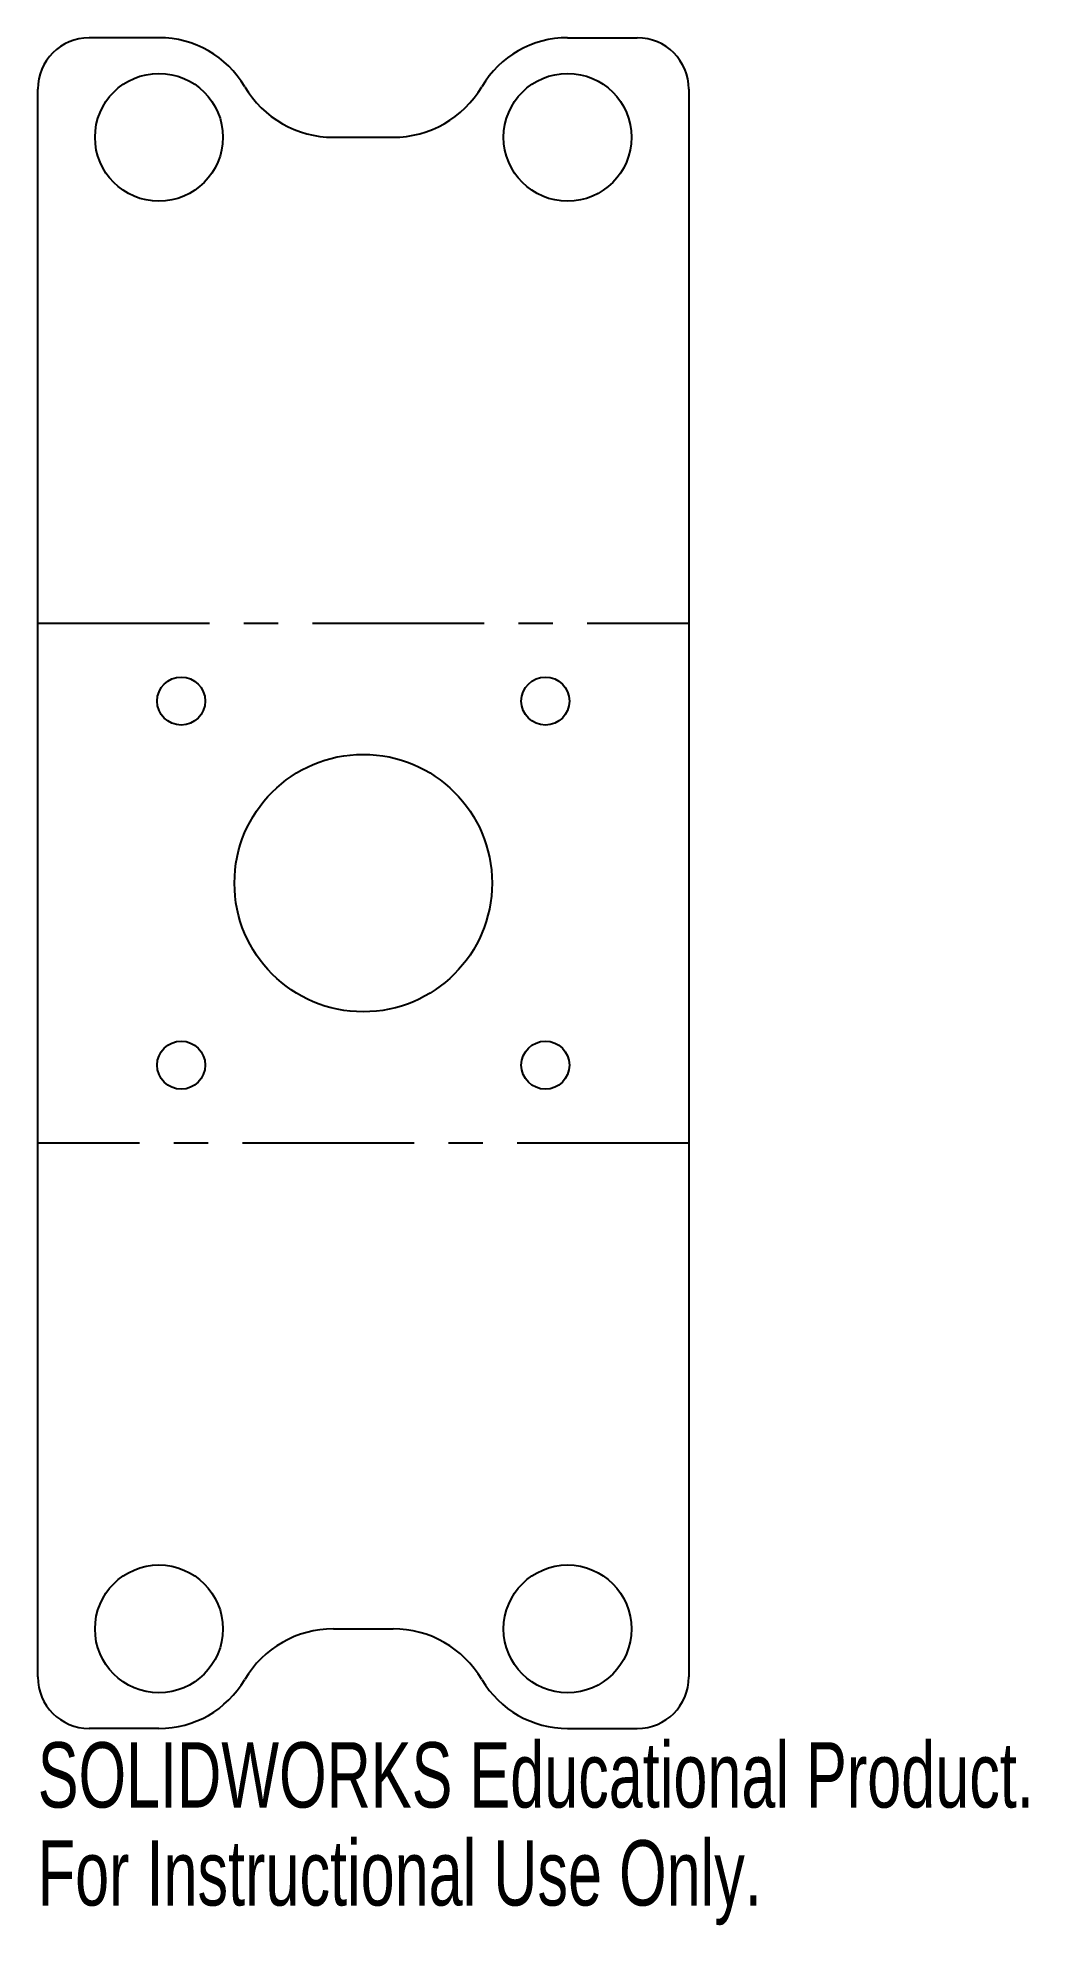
# Model space of a CAD drawing. Header units: inches. Extents: x -0.95 to 1.94, y -3.04 to 2.46.
import ezdxf

# ---------------------------------------------------------------- set-up
doc = ezdxf.new("R2010")
doc.units = ezdxf.units.IN
doc.header["$MEASUREMENT"] = 0
doc.linetypes.add('CENTERX2', pattern=[0.8, 0.5, -0.1, 0.1, -0.1])
doc.styles.add('SLDTEXTSTYLE0', font='TXT', dxfattribs={"width": 0.7})

msp = doc.modelspace()

# ---------------------------------------------------------------- linework, layer by layer
at = {"color": 7, "linetype": 'Continuous', "lineweight": 25}
for p, q in [((-0.595, 2.4625), (-0.798, 2.4625)), ((0.595, 2.4625), (0.798, 2.4625)), ((-0.948, -2.3125), (-0.948, 2.3125)), ((0.948, 2.3125), (0.948, -2.3125)), ((-0.087, 2.1725), (0.087, 2.1725)), ((-0.087, -2.1725), (0.087, -2.1725)), ((-0.595, -2.4625), (-0.798, -2.4625)), ((0.595, -2.4625), (0.798, -2.4625))]:
    msp.add_line(p, q, dxfattribs=at)
at = {"color": 7, "linetype": 'CENTERX2'}
for p, q in [((-0.948, 0.7575), (0.948, 0.7575)), ((0.948, -0.7575), (-0.948, -0.7575))]:
    msp.add_line(p, q, dxfattribs=at)
at = {"color": 7, "linetype": 'Continuous', "lineweight": 25}
for centre, radius in [((-0.595, 2.1725), 0.1862), ((0.595, 2.1725), 0.1862), ((-0.5303, 0.5303), 0.07), ((0.5303, 0.5303), 0.07), ((0, 0), 0.375), ((-0.5303, -0.5303), 0.07), ((0.5303, -0.5303), 0.07), ((-0.595, -2.1725), 0.1862), ((0.595, -2.1725), 0.1862)]:
    msp.add_circle(centre, radius, dxfattribs=at)
for centre, radius, start, end in [((-0.798, 2.3125), 0.15, 90, 180), ((-0.595, 2.1725), 0.29, 30.5623, 90), ((0.595, 2.1725), 0.29, 90, 149.4377), ((0.798, 2.3125), 0.15, 0, 90), ((-0.087, 2.4725), 0.3, 210.5623, 270), ((0.087, 2.4725), 0.3, 270, 329.4377), ((-0.087, -2.4725), 0.3, 90, 149.4377), ((0.087, -2.4725), 0.3, 30.5623, 90), ((-0.798, -2.3125), 0.15, 180, 270), ((-0.595, -2.1725), 0.29, 270, 329.4377), ((0.595, -2.1725), 0.29, 210.5623, 270), ((0.798, -2.3125), 0.15, 270, 0)]:
    msp.add_arc(centre, radius, start, end, dxfattribs=at)

# ---------------------------------------------------------------- texts
at = {"color": 7, "linetype": 'Continuous', "char_height": 0.1903, "attachment_point": 1, "style": 'SLDTEXTSTYLE0'}
for s, insert in [('SOLIDWORKS Educational Product.', (-0.948, -2.5026)), ('For Instructional Use Only.', (-0.948, -2.788))]:
    msp.add_mtext(s, dxfattribs=dict(at, insert=insert))

doc.saveas('drawing.dxf')
